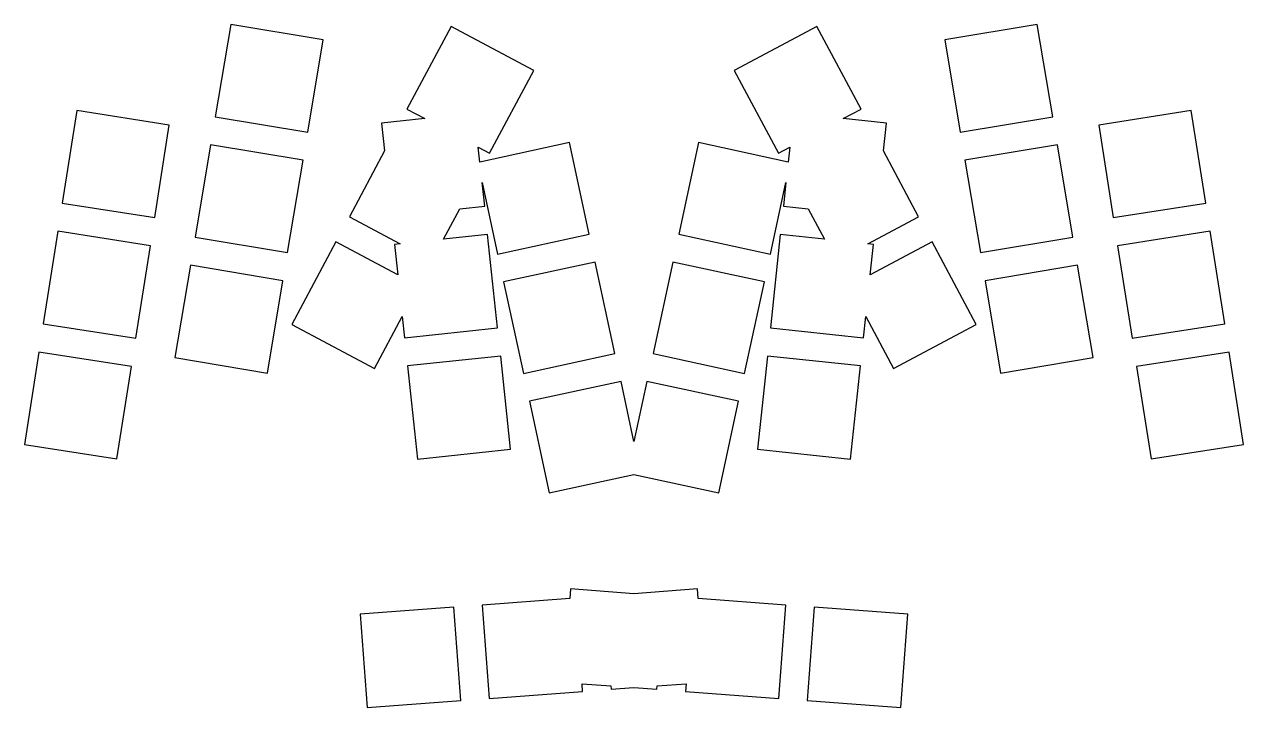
# Model space of a CAD drawing. Header units: millimetres. Extents: x 92 to 272, y -145 to -44.
import ezdxf

# ---------------------------------------------------------------- set-up
doc = ezdxf.new("R2010")
doc.units = ezdxf.units.MM

msp = doc.modelspace()

# ---------------------------------------------------------------- linework, layer by layer
for p, q in [((122.51, -43.84), (120.23, -57.45)), ((136.12, -46.11), (122.51, -43.84)), ((154.95, -44.13), (148.45, -56.31)), ((167.12, -50.63), (154.95, -44.13)), ((208.83, -44.13), (196.66, -50.63)), ((215.33, -56.31), (208.83, -44.13)), ((241.27, -43.84), (227.66, -46.11)), ((243.55, -57.45), (241.27, -43.84)), ((133.84, -59.72), (136.12, -46.11)), ((227.66, -46.11), (229.94, -59.72)), ((160.62, -62.81), (167.12, -50.63)), ((196.66, -50.63), (203.16, -62.81)), ((99.82, -56.55), (97.69, -70.18)), ((113.45, -58.68), (99.82, -56.55)), ((120.23, -57.45), (133.84, -59.72)), ((148.45, -56.31), (151.07, -57.71)), ((212.71, -57.71), (215.33, -56.31)), ((229.94, -59.72), (243.55, -57.45)), ((263.96, -56.55), (250.33, -58.68)), ((266.1, -70.18), (263.96, -56.55)), ((111.32, -72.32), (113.45, -58.68)), ((151.07, -57.71), (144.71, -58.39)), ((144.71, -58.39), (145.15, -62.49)), ((219.08, -58.39), (212.71, -57.71)), ((218.64, -62.49), (219.08, -58.39)), ((250.33, -58.68), (252.46, -72.32)), ((119.54, -61.59), (117.26, -75.2)), ((133.15, -63.87), (119.54, -61.59)), ((145.15, -62.49), (139.97, -72.19)), ((158.96, -61.92), (160.62, -62.81)), ((159.2, -64.12), (158.96, -61.92)), ((172.37, -61.27), (159.2, -64.12)), ((175.29, -74.76), (172.37, -61.27)), ((191.41, -61.27), (188.49, -74.76)), ((204.58, -64.12), (191.41, -61.27)), ((203.16, -62.81), (204.82, -61.92)), ((204.82, -61.92), (204.58, -64.12)), ((223.81, -72.19), (218.64, -62.49)), ((244.24, -61.59), (230.63, -63.87)), ((246.52, -75.2), (244.24, -61.59)), ((130.87, -77.48), (133.15, -63.87)), ((230.63, -63.87), (232.91, -77.48)), ((159.9, -70.64), (159.52, -67.13)), ((159.52, -67.13), (161.8, -77.68)), ((201.98, -77.68), (204.26, -67.13)), ((204.26, -67.13), (203.89, -70.64)), ((97.69, -70.18), (111.32, -72.32)), ((153.84, -75.51), (156.23, -71.03)), ((156.23, -71.03), (159.9, -70.64)), ((203.89, -70.64), (207.55, -71.03)), ((207.55, -71.03), (209.95, -75.51)), ((252.46, -72.32), (266.1, -70.18)), ((139.97, -72.19), (147.48, -76.19)), ((216.31, -76.19), (223.81, -72.19)), ((97.04, -74.33), (94.9, -87.97)), ((110.67, -76.47), (97.04, -74.33)), ((117.26, -75.2), (130.87, -77.48)), ((160.34, -74.82), (153.84, -75.51)), ((161.81, -88.54), (160.34, -74.82)), ((161.8, -77.68), (175.29, -74.76)), ((188.49, -74.76), (201.98, -77.68)), ((203.44, -74.82), (201.97, -88.54)), ((209.95, -75.51), (203.44, -74.82)), ((232.91, -77.48), (246.52, -75.2)), ((266.75, -74.33), (253.11, -76.47)), ((268.88, -87.97), (266.75, -74.33)), ((108.53, -90.1), (110.67, -76.47)), ((137.99, -75.89), (131.49, -88.06)), ((147.1, -80.75), (137.99, -75.89)), ((147.48, -76.19), (146.62, -76.29)), ((146.62, -76.29), (147.1, -80.75)), ((217.16, -76.29), (216.31, -76.19)), ((225.79, -75.89), (216.68, -80.75)), ((216.68, -80.75), (217.16, -76.29)), ((232.29, -88.06), (225.79, -75.89)), ((253.11, -76.47), (255.25, -90.1)), ((176.18, -78.87), (162.69, -81.78)), ((179.09, -92.36), (176.18, -78.87)), ((187.61, -78.87), (184.69, -92.36)), ((201.09, -81.78), (187.61, -78.87)), ((116.57, -79.34), (114.29, -92.95)), ((130.18, -81.62), (116.57, -79.34)), ((247.22, -79.34), (233.6, -81.62)), ((249.49, -92.95), (247.22, -79.34)), ((127.9, -95.23), (130.18, -81.62)), ((162.69, -81.78), (165.61, -95.27)), ((198.18, -95.27), (201.09, -81.78)), ((233.6, -81.62), (235.88, -95.23)), ((94.9, -87.97), (108.53, -90.1)), ((143.67, -94.56), (147.76, -86.9)), ((147.76, -86.9), (148.09, -90.01)), ((215.7, -90.01), (216.03, -86.9)), ((216.03, -86.9), (220.12, -94.56)), ((255.25, -90.1), (268.88, -87.97)), ((131.49, -88.06), (143.67, -94.56)), ((148.09, -90.01), (161.81, -88.54)), ((201.97, -88.54), (215.7, -90.01)), ((220.12, -94.56), (232.29, -88.06)), ((94.25, -92.12), (92.12, -105.75)), ((107.88, -94.25), (94.25, -92.12)), ((114.29, -92.95), (127.9, -95.23)), ((162.26, -92.72), (148.53, -94.18)), ((163.72, -106.44), (162.26, -92.72)), ((165.61, -95.27), (179.09, -92.36)), ((184.69, -92.36), (198.18, -95.27)), ((201.53, -92.72), (200.06, -106.44)), ((215.25, -94.18), (201.53, -92.72)), ((235.88, -95.23), (249.49, -92.95)), ((269.53, -92.12), (255.9, -94.25)), ((271.67, -105.75), (269.53, -92.12)), ((105.75, -107.88), (107.88, -94.25)), ((148.53, -94.18), (150, -107.91)), ((213.78, -107.91), (215.25, -94.18)), ((255.9, -94.25), (258.03, -107.88)), ((179.98, -96.46), (166.49, -99.38)), ((181.89, -105.3), (179.98, -96.46)), ((183.8, -96.46), (181.89, -105.3)), ((197.29, -99.38), (183.8, -96.46)), ((166.49, -99.38), (169.41, -112.87)), ((194.37, -112.87), (197.29, -99.38)), ((92.12, -105.75), (105.75, -107.88)), ((258.03, -107.88), (271.67, -105.75)), ((150, -107.91), (163.72, -106.44)), ((200.06, -106.44), (213.78, -107.91)), ((169.41, -112.87), (181.89, -110.17)), ((181.89, -110.17), (194.37, -112.87)), ((172.55, -127.03), (172.44, -128.45)), ((181.89, -127.74), (172.55, -127.03)), ((191.24, -127.03), (181.89, -127.74)), ((191.34, -128.45), (191.24, -127.03)), ((172.44, -128.45), (159.53, -129.42)), ((204.26, -129.42), (191.34, -128.45)), ((155.34, -129.73), (141.58, -130.77)), ((141.58, -130.77), (142.61, -144.53)), ((156.37, -143.49), (155.34, -129.73)), ((159.53, -129.42), (160.56, -143.18)), ((203.22, -143.18), (204.26, -129.42)), ((208.44, -129.73), (207.41, -143.49)), ((222.21, -130.77), (208.44, -129.73)), ((221.17, -144.53), (222.21, -130.77)), ((174.32, -142.15), (174.24, -141)), ((174.24, -141), (178.47, -141.32)), ((178.47, -141.32), (178.51, -141.83)), ((178.51, -141.83), (181.89, -141.58)), ((181.89, -141.58), (185.27, -141.83)), ((185.27, -141.83), (185.31, -141.32)), ((185.31, -141.32), (189.55, -141)), ((189.55, -141), (189.46, -142.15)), ((142.61, -144.53), (156.37, -143.49)), ((160.56, -143.18), (174.32, -142.15)), ((189.46, -142.15), (203.22, -143.18)), ((207.41, -143.49), (221.17, -144.53))]:
    msp.add_line(p, q)

doc.saveas('drawing.dxf')
